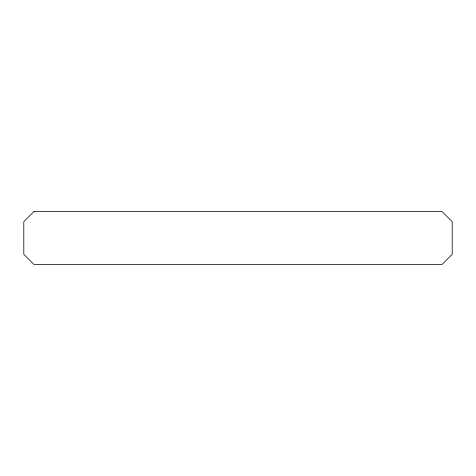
<?xml version="1.0" encoding="UTF-8"?>
<svg xmlns="http://www.w3.org/2000/svg" width="476" height="476" viewBox="0 0 476 476"><rect width="100%" height="100%" fill="white"/><g stroke="black" fill="none" stroke-linecap="round" stroke-linejoin="round"><path stroke-width="0.71" d="M34.022 211.481L23.8 221.679L23.8 254.321L34.022 264.519L441.978 264.519L452.2 254.321L452.2 221.679L441.978 211.481L34.022 211.481"/></g></svg>
